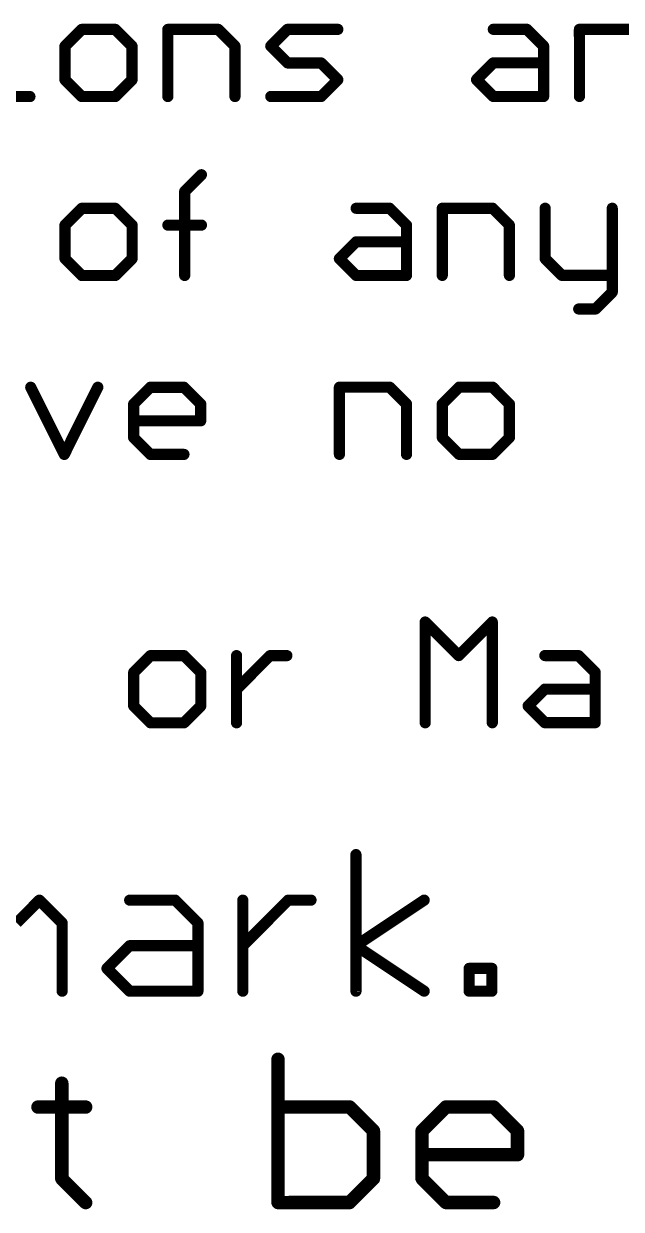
# Model space of a CAD drawing. Header units: millimetres. Extents: x -20 to 130, y -23 to 60.
# Drawn here: x 21.9 to 28.69, y -22.86 to -9.4 of the extents above; entities that cross this region are included whole.
import ezdxf

# ---------------------------------------------------------------- set-up
doc = ezdxf.new("R2010")
doc.units = ezdxf.units.MM
doc.header["$MEASUREMENT"] = 0
doc.layers.add('1', color=22, linetype='CONTINUOUS')

msp = doc.modelspace()

# ---------------------------------------------------------------- linework, layer by layer
at = {"layer": '1'}
for points, const_width in [([(22.55749, -9.46293), (22.36692, -9.65356)], 0.127), ([(22.93889, -9.46286), (22.55749, -9.46293)], 0.127), ([(23.12952, -9.65343), (22.93889, -9.46286)], 0.127), ([(23.53629, -9.46276), (24.10829, -9.46266)], 0.127), ([(23.53642, -10.22536), (23.53629, -9.46276)], 0.127), ([(24.10829, -9.46266), (24.29892, -9.65322)], 0.127), ([(24.70572, -9.65315), (24.89629, -9.46252)], 0.127), ([(24.89629, -9.46252), (25.46829, -9.46242)], 0.127), ([(27.23509, -9.46211), (27.61649, -9.46204)], 0.127), ([(27.61649, -9.46204), (27.80712, -9.65261)], 0.127), ([(28.21389, -9.46194), (28.78589, -9.46184)], 0.127), ([(28.21402, -10.22454), (28.21389, -9.46194)], 0.127), ([(22.36692, -9.65356), (22.36699, -10.03486)], 0.127), ([(23.12959, -10.03473), (23.12952, -9.65343)], 0.127), ([(24.29892, -9.65322), (24.29902, -10.22522)], 0.127), ([(24.89636, -9.84382), (24.70572, -9.65315)], 0.127), ([(27.80712, -9.65261), (27.80722, -10.22461)], 0.127), ([(25.27776, -9.84375), (24.89636, -9.84382)], 0.127), ([(25.46839, -10.03432), (25.27776, -9.84375)], 0.127), ([(27.04459, -10.03404), (27.23516, -9.84341)], 0.127), ([(27.23516, -9.84341), (27.80716, -9.84331)], 0.127), ([(22.36699, -10.03486), (22.55762, -10.22553)], 0.127), ([(22.93902, -10.22546), (23.12959, -10.03473)], 0.127), ([(25.27782, -10.22505), (25.46839, -10.03432)], 0.127), ([(27.23522, -10.22471), (27.04459, -10.03404)], 0.127), ([(21.58742, -10.2257), (21.96872, -10.22563)], 0.127), ([(22.55762, -10.22553), (22.93902, -10.22546)], 0.127), ([(24.70582, -10.22515), (25.27782, -10.22505)], 0.127), ([(27.80722, -10.22461), (27.23522, -10.22471)], 0.127), ([(23.72721, -11.30402), (23.91788, -11.11329)], 0.127), ([(23.72738, -12.25732), (23.72721, -11.30402)], 0.127), ([(22.55784, -11.49493), (22.36728, -11.68556)], 0.127), ([(22.93924, -11.49486), (22.55784, -11.49493)], 0.127), ([(23.12988, -11.68543), (22.93924, -11.49486)], 0.127), ([(25.67624, -11.49438), (26.05764, -11.49432)], 0.127), ([(26.05764, -11.49432), (26.24828, -11.68488)], 0.127), ([(26.65504, -11.49421), (27.22704, -11.49411)], 0.127), ([(26.65518, -12.25681), (26.65504, -11.49421)], 0.127), ([(27.22704, -11.49411), (27.41768, -11.68468)], 0.127), ([(27.82444, -11.49401), (27.82454, -12.06591)], 0.127), ([(28.58704, -11.49387), (28.58721, -12.44717)], 0.127), ([(22.36728, -11.68556), (22.36734, -12.06686)], 0.127), ([(23.12994, -12.06673), (23.12988, -11.68543)], 0.127), ([(23.53668, -11.68536), (23.91798, -11.68529)], 0.127), ([(26.24828, -11.68488), (26.24838, -12.25688)], 0.127), ([(27.41768, -11.68468), (27.41778, -12.25668)], 0.127), ([(25.48574, -12.06632), (25.67631, -11.87568)], 0.127), ([(25.67631, -11.87568), (26.24831, -11.87558)], 0.127), ([(22.36734, -12.06686), (22.55798, -12.25753)], 0.127), ([(22.93938, -12.25746), (23.12994, -12.06673)], 0.127), ([(25.67638, -12.25698), (25.48574, -12.06632)], 0.127), ([(27.82454, -12.06591), (28.01518, -12.25657)], 0.127), ([(22.55798, -12.25753), (22.93938, -12.25746)], 0.127), ([(26.24838, -12.25688), (25.67638, -12.25698)], 0.127), ([(28.01518, -12.25657), (28.58718, -12.25647)], 0.127), ([(28.58721, -12.44717), (28.39664, -12.63781)], 0.127), ([(28.39664, -12.63781), (28.20594, -12.63784)], 0.127), ([(21.9778, -13.52703), (22.35923, -14.28956)], 0.127), ([(22.35923, -14.28956), (22.7404, -13.52689)], 0.127), ([(23.14723, -13.71742), (23.3378, -13.52679)], 0.127), ([(23.3378, -13.52679), (23.7192, -13.52672)], 0.127), ([(23.7192, -13.52672), (23.90983, -13.71729)], 0.127), ([(25.486, -13.52642), (26.058, -13.52632)], 0.127), ([(25.48613, -14.28902), (25.486, -13.52642)], 0.127), ([(26.058, -13.52632), (26.24863, -13.71688)], 0.127), ([(26.846, -13.52618), (26.65543, -13.71681)], 0.127), ([(27.2274, -13.52611), (26.846, -13.52618)], 0.127), ([(27.41803, -13.71668), (27.2274, -13.52611)], 0.127), ([(23.1473, -14.09872), (23.14723, -13.71742)], 0.127), ([(23.90983, -13.71729), (23.90987, -13.90799)], 0.127), ([(26.24863, -13.71688), (26.24873, -14.28888)], 0.127), ([(26.65543, -13.71681), (26.6555, -14.09811)], 0.127), ([(27.4181, -14.09798), (27.41803, -13.71668)], 0.127), ([(23.90987, -13.90799), (23.14727, -13.90812)], 0.127), ([(23.33793, -14.28939), (23.1473, -14.09872)], 0.127), ([(26.6555, -14.09811), (26.84613, -14.28878)], 0.127), ([(27.22753, -14.28871), (27.4181, -14.09798)], 0.127), ([(23.71933, -14.28932), (23.33793, -14.28939)], 0.127), ([(26.84613, -14.28878), (27.22753, -14.28871)], 0.127), ([(26.46116, -17.33685), (26.46096, -16.19285)], 0.127), ([(26.46096, -16.19285), (26.84233, -16.57418)], 0.127), ([(26.84233, -16.57418), (27.22356, -16.19271)], 0.127), ([(27.22356, -16.19271), (27.22376, -17.33671)], 0.127), ([(23.33833, -16.57479), (23.14776, -16.76542)], 0.127), ([(23.71973, -16.57472), (23.33833, -16.57479)], 0.127), ([(23.91036, -16.76529), (23.71973, -16.57472)], 0.127), ([(24.31726, -17.33722), (24.31713, -16.57462)], 0.127), ([(24.3172, -16.95592), (24.69843, -16.57455)], 0.127), ([(24.69843, -16.57455), (24.88913, -16.57452)], 0.127), ([(27.82103, -16.57401), (28.20233, -16.57394)], 0.127), ([(28.20233, -16.57394), (28.39306, -16.76451)], 0.127), ([(23.14776, -16.76542), (23.14783, -17.14672)], 0.127), ([(23.91043, -17.14659), (23.91036, -16.76529)], 0.127), ([(28.39306, -16.76451), (28.39316, -17.33651)], 0.127), ([(27.63053, -17.14594), (27.8211, -16.95531)], 0.127), ([(27.8211, -16.95531), (28.3931, -16.95521)], 0.127), ([(23.14783, -17.14672), (23.33846, -17.33739)], 0.127), ([(23.71986, -17.33732), (23.91043, -17.14659)], 0.127), ([(27.82116, -17.33661), (27.63053, -17.14594)], 0.127), ([(23.33846, -17.33739), (23.71986, -17.33732)], 0.127), ([(28.39316, -17.33651), (27.82116, -17.33661)], 0.127), ([(25.6743, -20.38498), (25.67403, -18.83428)], 0.127), ([(21.81756, -19.61026), (22.07602, -19.35181)], 0.127), ([(22.07602, -19.35181), (22.33446, -19.61017)], 0.127), ([(23.10262, -19.35163), (23.61962, -19.35154)], 0.127), ([(23.61962, -19.35154), (23.87806, -19.6099)], 0.127), ([(24.388, -20.38521), (24.38782, -19.35141)], 0.127), ([(24.38791, -19.86831), (24.90472, -19.35132)], 0.127), ([(24.90472, -19.35132), (25.16322, -19.35127)], 0.127), ([(25.67421, -19.86808), (26.44952, -19.35105)], 0.127), ([(22.33446, -19.61017), (22.3346, -20.38557)], 0.127), ([(23.87806, -19.6099), (23.8782, -20.3853)], 0.127), ([(22.84435, -20.12698), (23.10271, -19.86853)], 0.127), ([(23.10271, -19.86853), (23.87811, -19.8684)], 0.127), ([(26.4497, -20.38485), (25.67421, -19.86808)], 0.127), ([(23.1028, -20.38543), (22.84435, -20.12698)], 0.127), ([(26.96065, -20.12626), (27.21905, -20.12621)], 0.127), ([(26.9607, -20.38476), (26.96065, -20.12626)], 0.127), ([(27.21905, -20.12621), (27.2191, -20.38471)], 0.127), ([(23.8782, -20.3853), (23.1028, -20.38543)], 0.127), ([(27.2191, -20.38471), (26.9607, -20.38476)], 0.127), ([(24.78833, -21.15844), (24.78862, -22.78544)], 0.1524), ([(22.33098, -21.43007), (22.33117, -22.51467)], 0.1524), ([(22.05983, -21.70121), (22.60213, -21.70112)], 0.1524), ([(25.60193, -21.7006), (24.78843, -21.70074)], 0.1524), ([(25.87317, -21.97175), (25.60193, -21.7006)], 0.1524), ([(26.42567, -21.97165), (26.69673, -21.7004)], 0.1524), ([(26.69673, -21.7004), (27.23903, -21.70031)], 0.1524), ([(27.23903, -21.70031), (27.51027, -21.97146)], 0.1524), ([(25.87327, -22.51405), (25.87317, -21.97175)], 0.1524), ([(26.42577, -22.51395), (26.42567, -21.97165)], 0.1524), ([(27.51027, -21.97146), (27.51032, -22.24266)], 0.1524), ([(27.51032, -22.24266), (26.42572, -22.24285)], 0.1524), ([(22.33117, -22.51467), (22.60232, -22.78582)], 0.1524), ([(25.60212, -22.7853), (25.87327, -22.51405)], 0.1524), ([(26.69692, -22.7851), (26.42577, -22.51395)], 0.1524), ([(24.78862, -22.78544), (25.60212, -22.7853)], 0.1524), ([(27.23922, -22.78501), (26.69692, -22.7851)], 0.1524)]:
    msp.add_lwpolyline(points, dxfattribs=dict(at, const_width=const_width))
for points, const_width in [([(22.55748, -9.43113, 1), (22.5575, -9.49463)], 0.0635), ([(22.57999, -9.48532, 1), (22.53509, -9.44043)], 0.0635), ([(22.96129, -9.44036, 1), (22.91639, -9.48526)], 0.0635), ([(22.9389, -9.49456, 1), (22.93888, -9.43106)], 0.0635), ([(23.56799, -9.46275, 1), (23.50449, -9.46276)], 0.0635), ([(23.53628, -9.43096, 1), (23.5363, -9.49446)], 0.0635), ([(24.13069, -9.44015, 1), (24.08579, -9.48506)], 0.0635), ([(24.1083, -9.49436, 1), (24.10828, -9.43086)], 0.0635), ([(24.89628, -9.43072, 1), (24.8963, -9.49422)], 0.0635), ([(24.91879, -9.48491, 1), (24.87389, -9.44002)], 0.0635), ([(25.4683, -9.49412, 1), (25.46828, -9.43062)], 0.0635), ([(27.23508, -9.43031, 1), (27.2351, -9.49381)], 0.0635), ([(27.63889, -9.43954, 1), (27.59399, -9.48445)], 0.0635), ([(27.6165, -9.49374, 1), (27.61648, -9.43024)], 0.0635), ([(28.24559, -9.46193, 1), (28.18209, -9.46194)], 0.0635), ([(28.21388, -9.43014, 1), (28.2139, -9.49364)], 0.0635), ([(22.39862, -9.65355, 1), (22.33512, -9.65357)], 0.0635), ([(22.34442, -9.63116, 1), (22.38933, -9.67606)], 0.0635), ([(23.16132, -9.65342, 1), (23.09782, -9.65343)], 0.0635), ([(23.10713, -9.67593, 1), (23.15202, -9.63102)], 0.0635), ([(24.33072, -9.65322, 1), (24.26722, -9.65323)], 0.0635), ([(24.27653, -9.67573, 1), (24.32142, -9.63082)], 0.0635), ([(24.72812, -9.63075, 1), (24.68323, -9.67566)], 0.0635), ([(24.68322, -9.63076, 1), (24.72813, -9.67565)], 0.0635), ([(27.83892, -9.6526, 1), (27.77542, -9.65262)], 0.0635), ([(27.78473, -9.67511, 1), (27.82962, -9.63021)], 0.0635), ([(24.89635, -9.81202, 1), (24.89636, -9.87552)], 0.0635), ([(24.87396, -9.86622, 1), (24.91885, -9.82131)], 0.0635), ([(25.30015, -9.82125, 1), (25.25526, -9.86616)], 0.0635), ([(25.27776, -9.87545, 1), (25.27775, -9.81195)], 0.0635), ([(27.23515, -9.81161, 1), (27.23516, -9.87511)], 0.0635), ([(27.25766, -9.86581, 1), (27.21275, -9.82091)], 0.0635), ([(27.80716, -9.87501, 1), (27.80715, -9.81151)], 0.0635), ([(22.38939, -10.01246, 1), (22.34449, -10.05736)], 0.0635), ([(22.33519, -10.03487, 1), (22.39869, -10.03485)], 0.0635), ([(23.09789, -10.03473, 1), (23.16139, -10.03472)], 0.0635), ([(23.15209, -10.05722, 1), (23.10719, -10.01233)], 0.0635), ([(25.49089, -10.05681, 1), (25.44599, -10.01192)], 0.0635), ([(25.44599, -10.05682, 1), (25.49089, -10.01191)], 0.0635), ([(27.06699, -10.01164, 1), (27.02209, -10.05655)], 0.0635), ([(27.02209, -10.01165, 1), (27.06699, -10.05654)], 0.0635), ([(21.96873, -10.25743, 1), (21.96872, -10.19393)], 0.0635), ([(22.55762, -10.19383, 1), (22.55763, -10.25733)], 0.0635), ([(22.53523, -10.24803, 1), (22.58012, -10.20302)], 0.0635), ([(22.91652, -10.20296, 1), (22.96143, -10.24796)], 0.0635), ([(22.93903, -10.25726, 1), (22.93902, -10.19376)], 0.0635), ([(23.50462, -10.22536, 1), (23.56812, -10.22535)], 0.0635), ([(24.26732, -10.22523, 1), (24.33082, -10.22522)], 0.0635), ([(24.70582, -10.19345, 1), (24.70583, -10.25695)], 0.0635), ([(25.25532, -10.20256, 1), (25.30023, -10.24755)], 0.0635), ([(25.27783, -10.25685, 1), (25.27782, -10.19335)], 0.0635), ([(27.23522, -10.19301, 1), (27.23523, -10.25651)], 0.0635), ([(27.21283, -10.24721, 1), (27.25772, -10.20221)], 0.0635), ([(27.77552, -10.22462, 1), (27.83902, -10.2246)], 0.0635), ([(27.80723, -10.25641, 1), (27.80722, -10.19291)], 0.0635), ([(28.18222, -10.22454, 1), (28.24572, -10.22453)], 0.0635), ([(23.94038, -11.13578, 1), (23.89537, -11.09089)], 0.0635), ([(23.75901, -11.30402, 1), (23.69551, -11.30403)], 0.0635), ([(23.70481, -11.28153, 1), (23.74972, -11.32642)], 0.0635), ([(22.55784, -11.46313, 1), (22.55785, -11.52663)], 0.0635), ([(22.58035, -11.51732, 1), (22.53544, -11.47243)], 0.0635), ([(22.96164, -11.47236, 1), (22.91675, -11.51726)], 0.0635), ([(22.93925, -11.52656, 1), (22.93924, -11.46306)], 0.0635), ([(25.67624, -11.46258, 1), (25.67625, -11.52608)], 0.0635), ([(26.08004, -11.47181, 1), (26.03515, -11.51672)], 0.0635), ([(26.05765, -11.52602, 1), (26.05764, -11.46252)], 0.0635), ([(26.68674, -11.49421, 1), (26.62324, -11.49422)], 0.0635), ([(26.65504, -11.46241, 1), (26.65505, -11.52591)], 0.0635), ([(27.24944, -11.47161, 1), (27.20455, -11.51652)], 0.0635), ([(27.22705, -11.52581, 1), (27.22704, -11.46231)], 0.0635), ([(27.85614, -11.494, 1), (27.79264, -11.49401)], 0.0635), ([(28.61884, -11.49387, 1), (28.55534, -11.49388)], 0.0635), ([(22.39898, -11.68555, 1), (22.33548, -11.68557)], 0.0635), ([(22.34477, -11.66316, 1), (22.38968, -11.70806)], 0.0635), ([(23.16168, -11.68542, 1), (23.09818, -11.68543)], 0.0635), ([(23.10748, -11.70793, 1), (23.15237, -11.66302)], 0.0635), ([(23.53667, -11.65366, 1), (23.53668, -11.71716)], 0.0635), ([(23.91798, -11.71709, 1), (23.91797, -11.65359)], 0.0635), ([(26.28008, -11.68488, 1), (26.21658, -11.68489)], 0.0635), ([(26.22588, -11.70739, 1), (26.27077, -11.66248)], 0.0635), ([(27.44948, -11.68467, 1), (27.38598, -11.68468)], 0.0635), ([(27.39528, -11.70718, 1), (27.44017, -11.66227)], 0.0635), ([(25.67631, -11.84388, 1), (25.67632, -11.90738)], 0.0635), ([(25.69882, -11.89808, 1), (25.65391, -11.85319)], 0.0635), ([(26.24832, -11.90728, 1), (26.24831, -11.84378)], 0.0635), ([(22.33554, -12.06687, 1), (22.39904, -12.06685)], 0.0635), ([(22.38974, -12.04446, 1), (22.34485, -12.08936)], 0.0635), ([(23.09824, -12.06673, 1), (23.16174, -12.06672)], 0.0635), ([(23.15245, -12.08922, 1), (23.10754, -12.04433)], 0.0635), ([(25.50814, -12.04391, 1), (25.46325, -12.08882)], 0.0635), ([(25.46324, -12.04392, 1), (25.50815, -12.08881)], 0.0635), ([(27.79274, -12.06591, 1), (27.85624, -12.0659)], 0.0635), ([(27.84694, -12.0435, 1), (27.80205, -12.08841)], 0.0635), ([(22.55797, -12.22583, 1), (22.55798, -12.28933)], 0.0635), ([(22.53558, -12.28003, 1), (22.58047, -12.23502)], 0.0635), ([(22.91687, -12.23496, 1), (22.96178, -12.27996)], 0.0635), ([(22.93938, -12.28926, 1), (22.93937, -12.22576)], 0.0635), ([(23.69568, -12.25733, 1), (23.75918, -12.25732)], 0.0635), ([(25.67637, -12.22528, 1), (25.67638, -12.28878)], 0.0635), ([(25.65398, -12.27949, 1), (25.69887, -12.23448)], 0.0635), ([(26.21668, -12.25689, 1), (26.28018, -12.25688)], 0.0635), ([(26.24838, -12.28868, 1), (26.24837, -12.22518)], 0.0635), ([(26.62338, -12.25682, 1), (26.68688, -12.25681)], 0.0635), ([(27.38608, -12.25668, 1), (27.44958, -12.25667)], 0.0635), ([(28.01517, -12.22487, 1), (28.01518, -12.28837)], 0.0635), ([(27.99278, -12.27908, 1), (28.03767, -12.23407)], 0.0635), ([(28.58718, -12.28827, 1), (28.58717, -12.22477)], 0.0635), ([(28.60971, -12.46957, 1), (28.56481, -12.42468)], 0.0635), ([(28.55551, -12.44718, 1), (28.61901, -12.44717)], 0.0635), ([(28.20594, -12.60614, 1), (28.20595, -12.66964)], 0.0635), ([(28.37414, -12.61541, 1), (28.41905, -12.6603)], 0.0635), ([(28.39665, -12.66961, 1), (28.39664, -12.60611)], 0.0635), ([(22.0062, -13.51282, 1), (21.9494, -13.54113)], 0.0635), ([(22.7688, -13.54099, 1), (22.712, -13.5127)], 0.0635), ([(23.33779, -13.49499, 1), (23.3378, -13.55849)], 0.0635), ([(23.3603, -13.54919, 1), (23.3154, -13.50429)], 0.0635), ([(23.7416, -13.50422, 1), (23.6967, -13.54913)], 0.0635), ([(23.7192, -13.55842, 1), (23.71919, -13.49492)], 0.0635), ([(25.5177, -13.52641, 1), (25.4542, -13.52642)], 0.0635), ([(25.48599, -13.49462, 1), (25.486, -13.55812)], 0.0635), ([(26.0804, -13.50381, 1), (26.0355, -13.54872)], 0.0635), ([(26.058, -13.55802, 1), (26.05799, -13.49452)], 0.0635), ([(26.84599, -13.49438, 1), (26.846, -13.55788)], 0.0635), ([(26.8685, -13.54857, 1), (26.8236, -13.50368)], 0.0635), ([(27.2498, -13.50361, 1), (27.2049, -13.54852)], 0.0635), ([(27.2274, -13.55781, 1), (27.22739, -13.49431)], 0.0635), ([(23.17893, -13.71742, 1), (23.11543, -13.71743)], 0.0635), ([(23.12473, -13.69503, 1), (23.16964, -13.73992)], 0.0635), ([(23.94163, -13.71728, 1), (23.87813, -13.7173)], 0.0635), ([(23.88744, -13.73979, 1), (23.93233, -13.69489)], 0.0635), ([(26.28043, -13.71688, 1), (26.21693, -13.71689)], 0.0635), ([(26.22624, -13.73939, 1), (26.27113, -13.69448)], 0.0635), ([(26.68713, -13.71681, 1), (26.62363, -13.71682)], 0.0635), ([(26.63293, -13.69442, 1), (26.67784, -13.73931)], 0.0635), ([(27.44983, -13.71667, 1), (27.38633, -13.71668)], 0.0635), ([(27.39564, -13.73918, 1), (27.44053, -13.69427)], 0.0635), ([(23.14726, -13.87632, 1), (23.14727, -13.93982)], 0.0635), ([(23.90987, -13.93969, 1), (23.90986, -13.87619)], 0.0635), ([(23.87817, -13.908, 1), (23.94167, -13.90798)], 0.0635), ([(23.1697, -14.07632, 1), (23.1248, -14.12123)], 0.0635), ([(23.1155, -14.09873, 1), (23.179, -14.09872)], 0.0635), ([(26.6779, -14.07571, 1), (26.633, -14.12062)], 0.0635), ([(26.6237, -14.09812, 1), (26.6872, -14.09811)], 0.0635), ([(27.3864, -14.09798, 1), (27.4499, -14.09797)], 0.0635), ([(27.4406, -14.12047, 1), (27.3957, -14.07558)], 0.0635), ([(22.33083, -14.27537, 1), (22.38763, -14.30376)], 0.0635), ([(22.33083, -14.30377, 1), (22.38763, -14.27536)], 0.0635), ([(23.33793, -14.25769, 1), (23.33794, -14.32119)], 0.0635), ([(23.31554, -14.31189, 1), (23.36043, -14.26689)], 0.0635), ([(23.71934, -14.32112, 1), (23.71933, -14.25762)], 0.0635), ([(25.45433, -14.28902, 1), (25.51783, -14.28901)], 0.0635), ([(26.21703, -14.28889, 1), (26.28053, -14.28888)], 0.0635), ([(26.84613, -14.25708, 1), (26.84614, -14.32058)], 0.0635), ([(26.82374, -14.31128, 1), (26.86863, -14.26627)], 0.0635), ([(27.20503, -14.26622, 1), (27.24994, -14.31121)], 0.0635), ([(27.22754, -14.32051, 1), (27.22753, -14.25701)], 0.0635), ([(26.49266, -16.19284, 1), (26.42916, -16.19285)], 0.0635), ([(26.48336, -16.17044, 1), (26.43847, -16.21535)], 0.0635), ([(27.25536, -16.19271, 1), (27.19186, -16.19272)], 0.0635), ([(27.24607, -16.21521, 1), (27.20116, -16.17032)], 0.0635), ([(23.33833, -16.54299, 1), (23.33834, -16.60649)], 0.0635), ([(23.36084, -16.59719, 1), (23.31593, -16.55229)], 0.0635), ([(23.74213, -16.55222, 1), (23.69724, -16.59713)], 0.0635), ([(23.71974, -16.60642, 1), (23.71973, -16.54292)], 0.0635), ([(24.34883, -16.57461, 1), (24.28533, -16.57462)], 0.0635), ([(24.69843, -16.54275, 1), (24.69844, -16.60625)], 0.0635), ([(24.72084, -16.59695, 1), (24.67593, -16.55206)], 0.0635), ([(24.88914, -16.60622, 1), (24.88913, -16.54272)], 0.0635), ([(26.81983, -16.55168, 1), (26.86474, -16.59657)], 0.0635), ([(26.81984, -16.59658, 1), (26.86473, -16.55167)], 0.0635), ([(27.82103, -16.54221, 1), (27.82104, -16.60571)], 0.0635), ([(28.22483, -16.55144, 1), (28.17994, -16.59635)], 0.0635), ([(28.20234, -16.60564, 1), (28.20233, -16.54214)], 0.0635), ([(23.17946, -16.76542, 1), (23.11596, -16.76543)], 0.0635), ([(23.12526, -16.74303, 1), (23.17017, -16.78792)], 0.0635), ([(23.94216, -16.76528, 1), (23.87866, -16.7653)], 0.0635), ([(23.88797, -16.78779, 1), (23.93286, -16.74289)], 0.0635), ([(28.42486, -16.7645, 1), (28.36136, -16.76451)], 0.0635), ([(28.37067, -16.78701, 1), (28.41556, -16.7421)], 0.0635), ([(24.29469, -16.93342, 1), (24.3396, -16.97832)], 0.0635), ([(27.82109, -16.92351, 1), (27.8211, -16.98701)], 0.0635), ([(27.8436, -16.9777, 1), (27.79869, -16.93281)], 0.0635), ([(28.3931, -16.98691, 1), (28.39309, -16.92341)], 0.0635), ([(23.17023, -17.12432, 1), (23.12534, -17.16923)], 0.0635), ([(23.93294, -17.16909, 1), (23.88803, -17.12419)], 0.0635), ([(27.65293, -17.12354, 1), (27.60803, -17.16844)], 0.0635), ([(27.60803, -17.12354, 1), (27.65293, -17.16844)], 0.0635), ([(23.11603, -17.14673, 1), (23.17953, -17.14672)], 0.0635), ([(23.87873, -17.1466, 1), (23.94223, -17.14658)], 0.0635), ([(23.33846, -17.30569, 1), (23.33847, -17.36909)], 0.0635), ([(23.31607, -17.35989, 1), (23.36096, -17.31489)], 0.0635), ([(23.69736, -17.31483, 1), (23.74227, -17.35982)], 0.0635), ([(23.71987, -17.36902, 1), (23.71986, -17.30562)], 0.0635), ([(24.28546, -17.33722, 1), (24.34896, -17.33721)], 0.0635), ([(26.42936, -17.33685, 1), (26.49286, -17.33684)], 0.0635), ([(27.19206, -17.33672, 1), (27.25556, -17.33671)], 0.0635), ([(27.82116, -17.30491, 1), (27.82117, -17.36831)], 0.0635), ([(27.79877, -17.35911, 1), (27.84366, -17.3141)], 0.0635), ([(28.36146, -17.33651, 1), (28.42496, -17.3365)], 0.0635), ([(28.39317, -17.36821, 1), (28.39316, -17.30481)], 0.0635), ([(25.70583, -18.83428, 1), (25.64233, -18.83429)], 0.0635), ([(22.09841, -19.32931, 1), (22.05352, -19.37421)], 0.0635), ([(22.09842, -19.37421, 1), (22.05351, -19.32931)], 0.0635), ([(23.10261, -19.31983, 1), (23.10262, -19.38333)], 0.0635), ([(23.64201, -19.32904, 1), (23.59712, -19.37394)], 0.0635), ([(23.61962, -19.38324, 1), (23.61961, -19.31974)], 0.0635), ([(24.41952, -19.3514, 1), (24.35612, -19.35141)], 0.0635), ([(24.90471, -19.31952, 1), (24.90472, -19.38302)], 0.0635), ([(24.92722, -19.37371, 1), (24.88231, -19.32882)], 0.0635), ([(25.16322, -19.38297, 1), (25.16321, -19.31947)], 0.0635), ([(26.46712, -19.37744, 1), (26.43191, -19.32465)], 0.0635), ([(22.36626, -19.61016, 1), (22.30276, -19.61017)], 0.0635), ([(22.31206, -19.63267, 1), (22.35696, -19.58776)], 0.0635), ([(23.90986, -19.60989, 1), (23.84636, -19.6099)], 0.0635), ([(23.85566, -19.6324, 1), (23.90056, -19.58749)], 0.0635), ([(23.1027, -19.83673, 1), (23.10271, -19.90023)], 0.0635), ([(23.12521, -19.89093, 1), (23.0803, -19.84604)], 0.0635), ([(23.87811, -19.9001, 1), (23.8781, -19.8366)], 0.0635), ([(24.3654, -19.84581, 1), (24.41041, -19.8907)], 0.0635), ([(25.6918, -19.84168, 1), (25.65661, -19.89449)], 0.0635), ([(25.6566, -19.84169, 1), (25.69181, -19.89448)], 0.0635), ([(22.86675, -20.10457, 1), (22.82186, -20.14948)], 0.0635), ([(22.82185, -20.10458, 1), (22.86676, -20.14947)], 0.0635), ([(26.99235, -20.12625, 1), (26.92885, -20.12626)], 0.0635), ([(26.96065, -20.09456, 1), (26.96066, -20.15806)], 0.0635), ([(27.25085, -20.12621, 1), (27.18735, -20.12622)], 0.0635), ([(27.21906, -20.15801, 1), (27.21905, -20.09451)], 0.0635), ([(23.10279, -20.35373, 1), (23.1028, -20.41723)], 0.0635), ([(23.8782, -20.4171, 1), (23.87819, -20.3536)], 0.0635), ([(26.4321, -20.41125, 1), (26.46729, -20.35844)], 0.0635), ([(26.96069, -20.35306, 1), (26.9607, -20.41656)], 0.0635), ([(27.2191, -20.41651, 1), (27.21909, -20.35301)], 0.0635), ([(22.3029, -20.38557, 1), (22.3664, -20.38556)], 0.0635), ([(23.0804, -20.40794, 1), (23.12529, -20.36293)], 0.0635), ([(23.8465, -20.3853, 1), (23.91, -20.38529)], 0.0635), ([(24.3563, -20.38521, 1), (24.4197, -20.3852)], 0.0635), ([(25.6426, -20.38499, 1), (25.7061, -20.38498)], 0.0635), ([(26.9289, -20.38476, 1), (26.9924, -20.38475)], 0.0635), ([(27.1874, -20.38472, 1), (27.2509, -20.38471)], 0.0635), ([(24.82643, -21.15843, 1), (24.75023, -21.15844)], 0.0762), ([(22.36908, -21.43006, 1), (22.29288, -21.43007)], 0.0762), ([(22.05982, -21.66311, 1), (22.05983, -21.73931)], 0.0762), ([(22.60213, -21.73922, 1), (22.60212, -21.66302)], 0.0762), ([(24.78842, -21.66264, 1), (24.78843, -21.73884)], 0.0762), ([(25.62882, -21.67369, 1), (25.57493, -21.7276)], 0.0762), ([(25.60193, -21.7387, 1), (25.60192, -21.6625)], 0.0762), ([(26.69672, -21.6623, 1), (26.69673, -21.7385)], 0.0762), ([(26.72373, -21.7274, 1), (26.66982, -21.67351)], 0.0762), ([(27.26602, -21.6734, 1), (27.21213, -21.72731)], 0.0762), ([(27.23903, -21.73841, 1), (27.23902, -21.66221)], 0.0762), ([(25.91127, -21.97174, 1), (25.83507, -21.97175)], 0.0762), ([(25.84618, -21.99865, 1), (25.90007, -21.94484)], 0.0762), ([(26.39867, -21.94476, 1), (26.45258, -21.99855)], 0.0762), ([(26.46377, -21.97164, 1), (26.38757, -21.97166)], 0.0762), ([(27.54837, -21.97146, 1), (27.47217, -21.97147)], 0.0762), ([(27.48338, -21.99837, 1), (27.53727, -21.94456)], 0.0762), ([(26.42571, -22.20475, 1), (26.42573, -22.28095)], 0.0762), ([(27.47222, -22.24267, 1), (27.54842, -22.24266)], 0.0762), ([(27.51033, -22.28076, 1), (27.51031, -22.20456)], 0.0762), ([(22.35806, -22.48776, 1), (22.30417, -22.54167)], 0.0762), ([(22.29307, -22.51467, 1), (22.36927, -22.51466)], 0.0762), ([(25.83517, -22.51405, 1), (25.91137, -22.51404)], 0.0762), ([(25.90017, -22.54104, 1), (25.84626, -22.48715)], 0.0762), ([(26.45266, -22.48705, 1), (26.39877, -22.54096)], 0.0762), ([(26.38767, -22.51396, 1), (26.46387, -22.51394)], 0.0762), ([(22.57542, -22.81272, 1), (22.62931, -22.75891)], 0.0762), ([(24.78861, -22.74734, 1), (24.78862, -22.82354)], 0.0762), ([(24.75052, -22.78544, 1), (24.82672, -22.78543)], 0.0762), ([(25.57521, -22.7584, 1), (25.62902, -22.81219)], 0.0762), ([(25.60212, -22.8234, 1), (25.60211, -22.7472)], 0.0762), ([(26.69691, -22.747, 1), (26.69692, -22.8232)], 0.0762), ([(26.67002, -22.81201, 1), (26.72391, -22.7582)], 0.0762), ([(27.23922, -22.82311, 1), (27.23921, -22.74691)], 0.0762)]:
    msp.add_lwpolyline(points, format="xyb", dxfattribs=dict(at, const_width=const_width))

doc.saveas('drawing.dxf')
